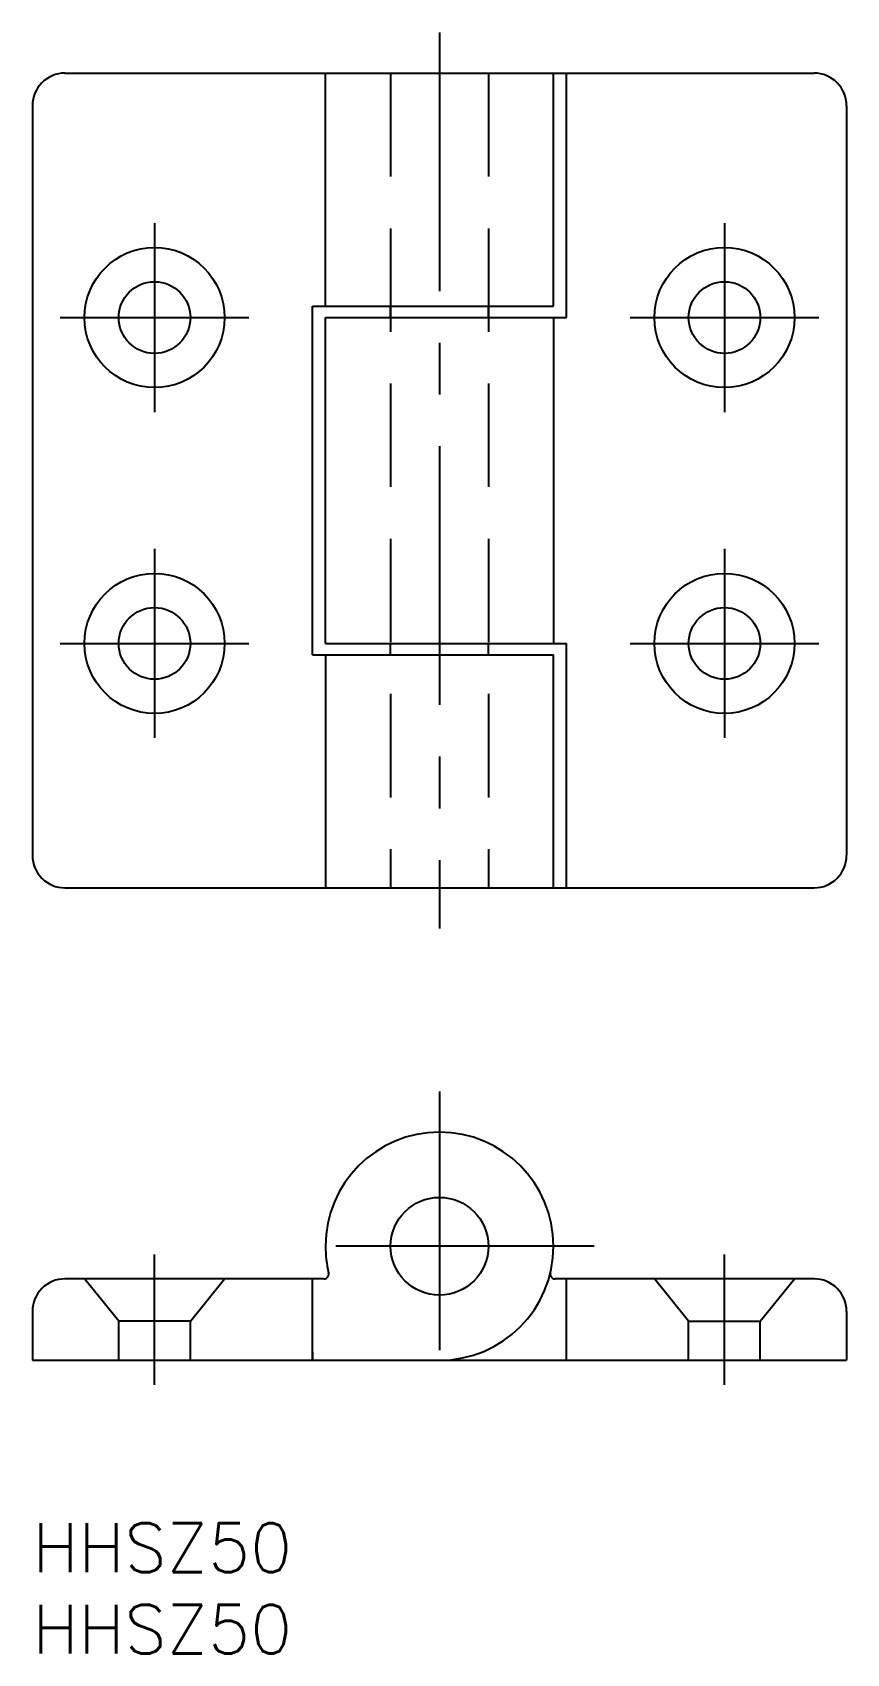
# Model space of a CAD drawing. Extents: x 0 to 50, y -8 to 91.5.
import ezdxf

# ---------------------------------------------------------------- set-up
doc = ezdxf.new("R2010")
doc.units = 0
doc.header["$LTSCALE"] = 0.5
doc.linetypes.add('CENTER', pattern=[50.8, 31.75, -6.35, 6.35, -6.35])
doc.linetypes.add('DASHED', pattern=[19.05, 12.7, -6.35])
for name, color, linetype in [('MSM_CENTER', 1, 'CENTER'), ('MSM_CONTINUOUS', 7, 'CONTINUOUS'), ('MSM_DASHED', 4, 'DASHED'), ('MSM_PART_NUMBER', 7, 'CONTINUOUS')]:
    doc.layers.add(name, color=color, linetype=linetype)
doc.styles.get("Standard").update_dxf_attribs({"font": 'txt.shx', "height": 3, "bigfont": 'bigfont.shx'})

# ---------------------------------------------------------------- blocks, each defined once
blk = doc.blocks.new('*U3')
at = {"layer": 'MSM_PART_NUMBER'}
blk.add_text('HHSZ50', height=3, dxfattribs=at).set_placement((0, -3))
blk = doc.blocks.new('*U4')
at = {"layer": 'MSM_PART_NUMBER'}
blk.add_text('HHSZ50', height=3, dxfattribs=at).set_placement((0, -8))

msp = doc.modelspace()

# ---------------------------------------------------------------- linework, layer by layer
at = {"layer": 'MSM_CENTER'}
for p, q in [((25, 91.5), (25, 36.5)), ((7.5, 79.8), (7.5, 68.2)), ((42.5, 79.8), (42.5, 68.2)), ((1.7, 74), (13.3, 74)), ((36.7, 74), (48.3, 74)), ((7.5, 59.8), (7.5, 48.2)), ((42.5, 59.8), (42.5, 48.2)), ((1.7, 54), (13.3, 54)), ((36.7, 54), (48.3, 54)), ((25, 26.5), (25, 7.5)), ((34.5, 17), (15.5, 17)), ((7.5, 8.5), (7.5, 16.5)), ((42.5, 8.5), (42.5, 16.5))]:
    msp.add_line(p, q, dxfattribs=at)
at = {"layer": 'MSM_CONTINUOUS'}
for p, q in [((2, 89), (48, 89)), ((18, 74.7), (18, 89)), ((32, 74.7), (32, 89)), ((32.8, 74), (32.8, 89)), ((0, 87), (0, 41)), ((50, 87), (50, 41)), ((17.2, 53.3), (17.2, 74.7)), ((17.2, 74.7), (32, 74.7)), ((22, 74), (22, 74.7)), ((28, 74), (28, 74.7)), ((18, 54), (18, 74)), ((18, 74), (32.8, 74)), ((32, 74), (32, 54)), ((18, 54), (32.8, 54)), ((22, 53.3), (22, 54)), ((28, 53.3), (28, 54)), ((32.8, 39), (32.8, 54)), ((17.2, 53.3), (32, 53.3)), ((18, 53.3), (18, 39)), ((32, 39), (32, 53.3)), ((2, 39), (48, 39)), ((17.901, 15), (2, 15)), ((17.2, 10), (17.2, 15)), ((48, 15), (32.099, 15)), ((32.8, 10), (32.8, 15)), ((0, 13), (0, 10)), ((50, 13), (50, 10)), ((0, 10), (50, 10)), ((17.2, 10.5), (17.2, 10))]:
    msp.add_line(p, q, dxfattribs=at)
for centre, radius in [((7.5, 74), 4.3), ((42.5, 74), 4.3), ((7.5, 74), 2.2), ((42.5, 74), 2.2), ((7.5, 54), 4.3), ((42.5, 54), 4.3), ((7.5, 54), 2.2), ((42.5, 54), 2.2), ((25, 17), 3)]:
    msp.add_circle(centre, radius, dxfattribs=at)
for centre, radius, start, end in [((2, 87), 2, 90, 180), ((48, 87), 2, 0, 90), ((2, 41), 2, 180, 270), ((48, 41), 2, 270, 0), ((25, 17), 7, 270, 180), ((25, 17), 7, 180, 193.4665), ((2, 13), 2, 90, 180), ((17.901, 15.3), 0.3, 270, 13.4665), ((32.099, 15.3), 0.3, 166.5335, 270), ((48, 13), 2, 0, 90)]:
    msp.add_arc(centre, radius, start, end, dxfattribs=at)
at = {"layer": 'MSM_DASHED'}
for p, q in [((22, 89), (22, 39)), ((28, 89), (28, 39)), ((5.3, 12.4), (3.2, 15)), ((9.7, 12.4), (11.8, 15)), ((40.3, 12.4), (38.2, 15)), ((44.7, 12.4), (46.8, 15)), ((9.7, 12.4), (5.3, 12.4)), ((5.3, 10), (5.3, 12.4)), ((9.7, 10), (9.7, 12.4)), ((40.3, 12.4), (44.7, 12.4)), ((40.3, 10), (40.3, 12.4)), ((44.7, 10), (44.7, 12.4))]:
    msp.add_line(p, q, dxfattribs=at)

# ---------------------------------------------------------------- block references
at = {"layer": 'MSM_CONTINUOUS'}
for name in ['*U3', '*U4']:
    msp.add_blockref(name, (0, 0), dxfattribs=at)

doc.saveas('drawing.dxf')
